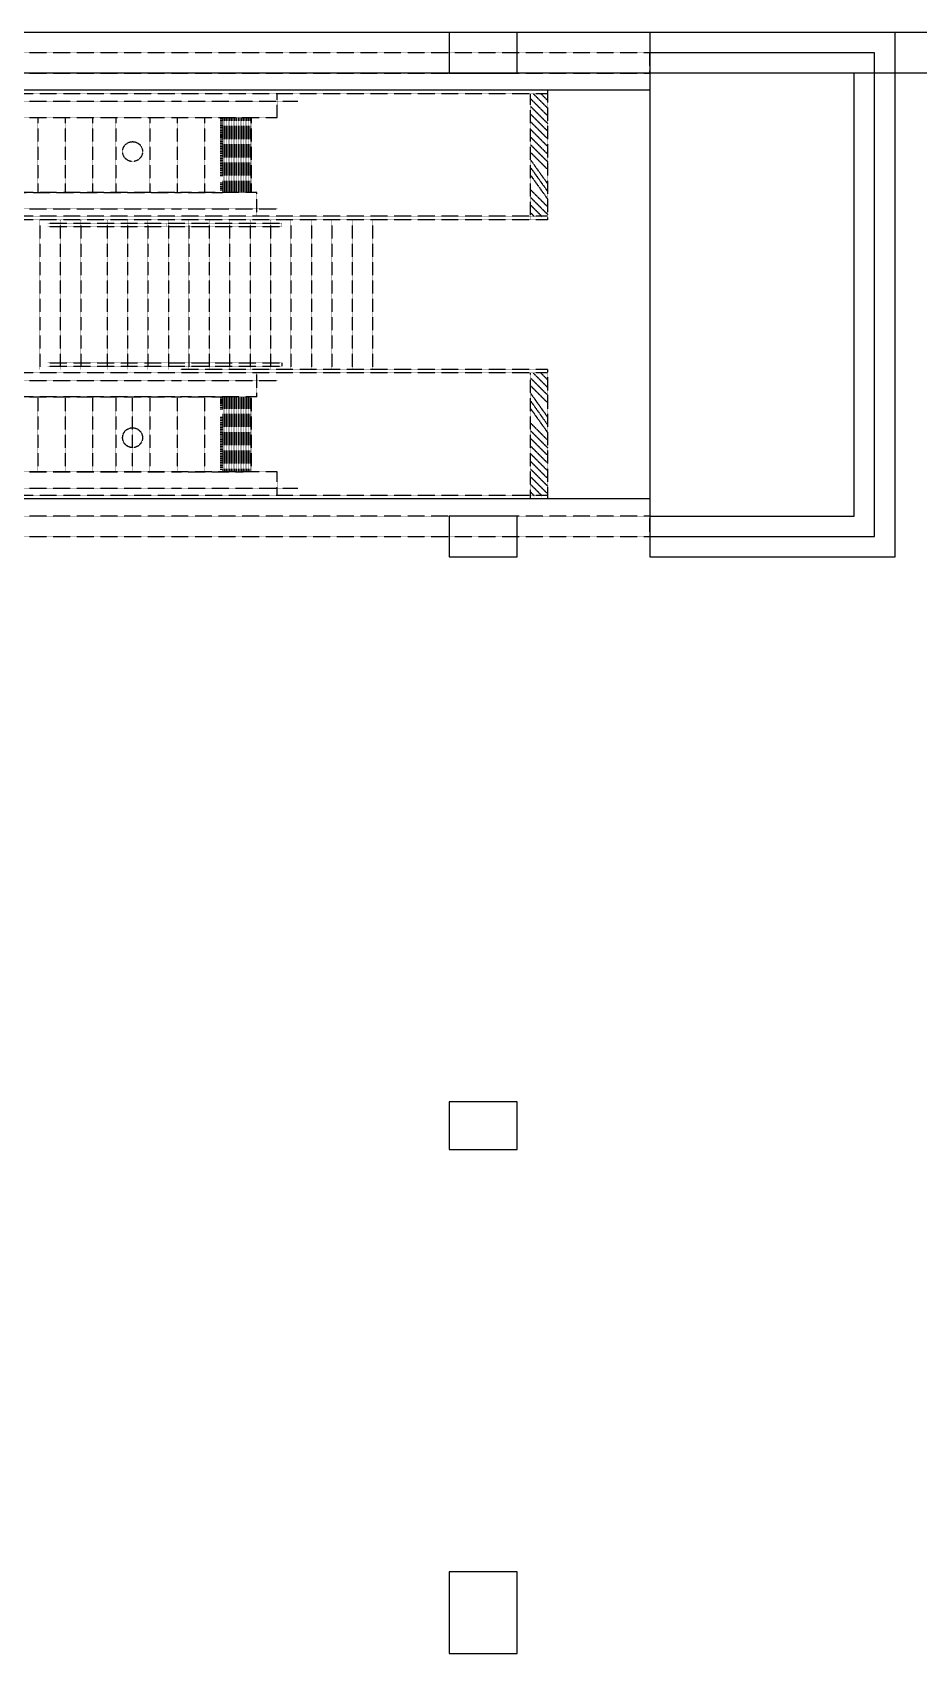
# Model space of a CAD drawing. Header units: metres. Extents: x -107920 to 223280, y -14950 to 38746.
# Drawn here: x 58121 to 71135, y 9950 to 33750 of the extents above; entities that cross this region are included whole.
import ezdxf

# ---------------------------------------------------------------- set-up
doc = ezdxf.new("R2010")
doc.units = ezdxf.units.M
doc.linetypes.add('DASH', pattern=[0.35, 0.25, -0.1])
for name, color, linetype in [('06A_结构柱', 4, 'Continuous'), ('07_结构墙体', 4, 'Continuous'), ('07A_结构墙', 5, 'Continuous'), ('0BV3', 3, 'Continuous'), ('10A_扶手栏杆', 220, 'Continuous'), ('10A_楼梯', 85, 'Continuous'), ('10A_自动扶梯', 190, 'Continuous'), ('HATCH', 8, 'Continuous')]:
    doc.layers.add(name, color=color, linetype=linetype)

msp = doc.modelspace()

# ---------------------------------------------------------------- linework, layer by layer
at = {"layer": '06A_结构柱'}
for p, q in [((65240, 33750, 0), (64240, 33750, 0)), ((64240, 33750, 0), (64240, 33150, 0)), ((65240, 33150, 0), (65240, 33750, 0)), ((64240, 33150, 0), (65240, 33150, 0)), ((65240, 26650, 0), (64240, 26650, 0)), ((64240, 26650, 0), (64240, 26050, 0)), ((65240, 26050, 0), (65240, 26650, 0)), ((64240, 26050, 0), (65240, 26050, 0)), ((65240, 18050, 0), (64240, 18050, 0)), ((64240, 18050, 0), (64240, 17350, 0)), ((65240, 17350, 0), (65240, 18050, 0)), ((64240, 17350, 0), (65240, 17350, 0)), ((65240, 11150, 0), (64240, 11150, 0)), ((64240, 11150, 0), (64240, 9950, 0)), ((65240, 9950, 0), (65240, 11150, 0)), ((64240, 9950, 0), (65240, 9950, 0))]:
    msp.add_line(p, q, dxfattribs=at)
at = {"layer": '07_结构墙体', "color": 8, "linetype": 'DASH'}
for p, q in [((67189, 33450), (56120, 33450)), ((67189, 33150), (67189, 33450)), ((56120, 33150), (67189, 33150)), ((67189, 26650), (56120, 26650)), ((67189, 26350), (67189, 26650)), ((56120, 26350), (67189, 26350))]:
    msp.add_line(p, q, dxfattribs=at)
at = {"layer": '07A_结构墙'}
for p, q in [((77910, 33750), (55970, 33750)), ((77910, 33150), (55970, 33150))]:
    msp.add_line(p, q, dxfattribs=at)
at = {"layer": '0BV3', "color": 252, "linetype": 'DASH'}
for p, q in [((61335, 32500, 0), (61335, 31400, 0)), ((61335, 28400, 0), (61335, 27300, 0))]:
    msp.add_line(p, q, dxfattribs=at)
at = {"layer": '10A_扶手栏杆', "color": 252, "linetype": 'DASH', "lineweight": -2, "extrusion": (-3.1856e-10, -0.000307493, 1)}
for p, q in [((58345, 30950, 0), (61786, 30950, 0)), ((58345, 30900, 0), (61786, 30900, 0)), ((58345, 28900, 0), (61786, 28900, 0)), ((58345, 28850, 0), (61786, 28850, 0))]:
    msp.add_line(p, q, dxfattribs=at)
at = {"layer": '10A_扶手栏杆', "color": 252, "linetype": 'DASH', "lineweight": -2}
for p, q in [((61786, 30950, 0), (61786, 30900, 0)), ((61786, 28900, 0), (61786, 28850, 0))]:
    msp.add_line(p, q, dxfattribs=at)
at = {"layer": '10A_楼梯', "color": 252}
for p, q in [((67189, 33750, 0), (67189, 26050, 0)), ((70789, 33750, 0), (67189, 33750, 0)), ((67189, 33750, 0), (67189, 26050, 0)), ((70789, 33750, 0), (67189, 33750, 0)), ((70789, 26050, 0), (70789, 33750, 0)), ((70789, 26050, 0), (70789, 33750, 0)), ((70489, 33450, 0), (67189, 33450, 0)), ((70489, 33450, 0), (67189, 33450, 0)), ((70489, 26350, 0), (70489, 33450, 0)), ((70489, 26350, 0), (70489, 33450, 0)), ((70189, 33150, 0), (67189, 33150, 0)), ((70189, 33150, 0), (67189, 33150, 0)), ((70189, 26650, 0), (70189, 33150, 0)), ((70189, 26650, 0), (70189, 33150, 0)), ((67189, 32900, 0), (19990, 32900, 0)), ((67189, 32900, 0), (19990, 32900, 0)), ((67189, 26900, 0), (56120, 26900, 0)), ((67189, 26900, 0), (56120, 26900, 0)), ((67189, 26650, 0), (70189, 26650, 0)), ((67189, 26650, 0), (70189, 26650, 0)), ((67189, 26350, 0), (70489, 26350, 0)), ((67189, 26350, 0), (70489, 26350, 0)), ((67189, 26050, 0), (70789, 26050, 0)), ((67189, 26050, 0), (70789, 26050, 0))]:
    msp.add_line(p, q, dxfattribs=at)
at = {"layer": '10A_楼梯', "color": 252, "linetype": 'DASH', "lineweight": -2, "extrusion": (-3.1856e-10, -0.000307493, 1)}
for p, q in [((58230, 31000, 0), (58230, 28800, 0)), ((58230, 31000, 0), (58230, 28800, 0)), ((58530, 31000, 0), (58530, 28800, 0)), ((58830, 31000, 0), (58830, 28800, 0)), ((59217, 31000, 0), (59217, 28800, 0)), ((59517, 31000, 0), (59517, 28800, 0)), ((59817, 31000, 0), (59817, 28800, 0)), ((60086, 30950, 0), (60086, 30900, 0)), ((60117, 31000, 0), (60117, 28800, 0)), ((60417, 31000, 0), (60417, 28800, 0)), ((60717, 31000, 0), (60717, 28800, 0)), ((61017, 31000, 0), (61017, 28800, 0)), ((61317, 31000, 0), (61317, 28800, 0)), ((61617, 31000, 0), (61617, 28800, 0)), ((61917, 31000, 0), (61917, 28800, 0)), ((62217, 31000, 0), (62217, 28800, 0)), ((62517, 31000, 0), (62517, 28800, 0)), ((62817, 31000, 0), (62817, 28800, 0)), ((63117, 31000, 0), (63117, 28800, 0))]:
    msp.add_line(p, q, dxfattribs=at)
at = {"layer": '10A_自动扶梯', "color": 252, "linetype": 'DASH'}
for p, q in [((60297, 32850, 0), (56120, 32850, 0)), ((65687, 32900, 0), (60297, 32900, 0)), ((65687, 32850, 0), (60297, 32850, 0)), ((61715, 32500, 0), (61715, 32850, 0)), ((65437, 31000, 0), (65437, 32850, 0)), ((65687, 32900, 0), (65687, 31000, 0)), ((56120, 32740, 0), (60297, 32740, 0)), ((60297, 32740, 0), (62019, 32740, 0)), ((56120, 32500, 0), (61715, 32500, 0)), ((58202, 32500, 0), (58202, 31400, 0)), ((58602, 32500, 0), (58602, 31400, 0)), ((59002, 32500, 0), (59002, 31400, 0)), ((59346, 32500, 0), (59346, 31400, 0)), ((59846, 32500, 0), (59846, 31400, 0)), ((60246, 32500, 0), (60246, 31400, 0)), ((60646, 32500, 0), (60646, 31400, 0)), ((60297, 31400, 0), (56120, 31400, 0)), ((57031, 31400, 0), (60297, 31400, 0)), ((60297, 31400, 0), (60916, 31400, 0)), ((61415, 31400, 0), (60297, 31400, 0)), ((61415, 31050, 0), (61415, 31400, 0)), ((56120, 31160, 0), (60297, 31160, 0)), ((60297, 31050, 0), (56120, 31050, 0)), ((60297, 31000, 0), (56120, 31000, 0)), ((60297, 31160, 0), (61719, 31160, 0)), ((65687, 31050, 0), (60297, 31050, 0)), ((65687, 31000, 0), (60297, 31000, 0)), ((65687, 28800, 0), (60297, 28800, 0)), ((65687, 28800, 0), (65687, 26900, 0)), ((65687, 28750, 0), (56120, 28750, 0)), ((56120, 28640, 0), (60297, 28640, 0)), ((60297, 28640, 0), (61719, 28640, 0)), ((61415, 28400, 0), (61415, 28750, 0)), ((65437, 26900, 0), (65437, 28750, 0)), ((56120, 28400, 0), (60297, 28400, 0)), ((60297, 28400, 0), (56120, 28400, 0)), ((58202, 28400, 0), (58202, 27300, 0)), ((58602, 28400, 0), (58602, 27300, 0)), ((59002, 28400, 0), (59002, 27300, 0)), ((59346, 28400, 0), (59346, 27300, 0)), ((59587, 28400, 0), (59587, 27300, 0)), ((59846, 28400, 0), (59846, 27300, 0)), ((60246, 28400, 0), (60246, 27300, 0)), ((60297, 28400, 0), (60915, 28400, 0)), ((61415, 28400, 0), (60297, 28400, 0)), ((60646, 28400, 0), (60646, 27300, 0)), ((56120, 27300, 0), (60297, 27300, 0)), ((61715, 27300, 0), (56120, 27300, 0)), ((60297, 27300, 0), (61216, 27300, 0)), ((61715, 26950, 0), (61715, 27300, 0)), ((56120, 27060, 0), (60297, 27060, 0)), ((60297, 26950, 0), (56120, 26950, 0)), ((60297, 26900, 0), (56120, 26900, 0)), ((60297, 27060, 0), (62019, 27060, 0)), ((65687, 26950, 0), (60297, 26950, 0)), ((65687, 26900, 0), (60297, 26900, 0))]:
    msp.add_line(p, q, dxfattribs=at)
for centre in [(59592, 32000, 0), (59592, 27800, 0)]:
    msp.add_circle(centre, 146, dxfattribs=at)
at = {"layer": 'HATCH', "color": 252, "linetype": 'DASH'}
for p, q in [((65474, 32850, 0), (65687, 32637, 0)), ((65586, 32850, 0), (65687, 32749, 0)), ((65437, 32774, 0), (65687, 32524, 0)), ((65437, 32662, 0), (65687, 32412, 0)), ((60878, 32485, 0), (60920, 32485, 0)), ((60878, 32460, 0), (60920, 32460, 0)), ((60878, 32435, 0), (60920, 32435, 0)), ((60878, 32410, 0), (60920, 32410, 0)), ((60878, 32385, 0), (60920, 32385, 0)), ((60920, 31400, 0), (60920, 32500, 0)), ((60945, 31400, 0), (60945, 32500, 0)), ((60970, 31400, 0), (60970, 32500, 0)), ((60995, 31400, 0), (60995, 32500, 0)), ((61020, 31400, 0), (61020, 32500, 0)), ((61045, 31400, 0), (61045, 32500, 0)), ((61070, 31400, 0), (61070, 32500, 0)), ((61095, 31400, 0), (61095, 32500, 0)), ((61120, 31400, 0), (61120, 32500, 0)), ((61145, 31400, 0), (61145, 32500, 0)), ((61170, 31400, 0), (61170, 32500, 0)), ((61195, 31400, 0), (61195, 32500, 0)), ((61220, 31400, 0), (61220, 32500, 0)), ((61245, 31400, 0), (61245, 32500, 0)), ((61270, 31400, 0), (61270, 32500, 0)), ((61295, 31400, 0), (61295, 32500, 0)), ((61320, 31400, 0), (61320, 32500, 0)), ((65437, 32550, 0), (65687, 32300, 0)), ((65437, 32438, 0), (65687, 32188, 0)), ((60878, 32360, 0), (60920, 32360, 0)), ((60878, 32335, 0), (60920, 32335, 0)), ((60878, 32310, 0), (60920, 32310, 0)), ((60878, 32285, 0), (60920, 32285, 0)), ((60878, 32260, 0), (60920, 32260, 0)), ((60878, 32250, 0), (60920, 32250, 0)), ((60878, 32235, 0), (60920, 32235, 0)), ((60878, 32225, 0), (60920, 32225, 0)), ((60878, 32210, 0), (60920, 32210, 0)), ((60878, 32200, 0), (60920, 32200, 0)), ((60878, 32175, 0), (60920, 32175, 0)), ((60878, 32150, 0), (60920, 32150, 0)), ((65437, 32325, 0), (65687, 32075, 0)), ((65437, 32213, 0), (65687, 31963, 0)), ((60878, 32125, 0), (60920, 32125, 0)), ((60878, 32100, 0), (60920, 32100, 0)), ((60878, 32075, 0), (60920, 32075, 0)), ((60878, 32050, 0), (60920, 32050, 0)), ((60878, 32025, 0), (60920, 32025, 0)), ((60878, 32000, 0), (60920, 32000, 0)), ((60878, 31975, 0), (60920, 31975, 0)), ((60878, 31950, 0), (60920, 31950, 0)), ((60878, 31925, 0), (60920, 31925, 0)), ((60878, 31900, 0), (60920, 31900, 0)), ((65437, 32101, 0), (65687, 31851, 0)), ((65437, 31989, 0), (65687, 31739, 0)), ((60878, 31875, 0), (60920, 31875, 0)), ((60878, 31850, 0), (60920, 31850, 0)), ((60878, 31825, 0), (60920, 31825, 0)), ((60878, 31800, 0), (60920, 31800, 0)), ((60878, 31775, 0), (60920, 31775, 0)), ((60878, 31750, 0), (60920, 31750, 0)), ((60878, 31725, 0), (60920, 31725, 0)), ((60878, 31700, 0), (60920, 31700, 0)), ((60878, 31675, 0), (60920, 31675, 0)), ((65437, 31876, 0), (65687, 31526, 0)), ((65437, 31764, 0), (65687, 31414, 0)), ((60878, 31650, 0), (60920, 31650, 0)), ((60878, 31540, 0), (60920, 31540, 0)), ((60878, 31515, 0), (60920, 31515, 0)), ((60878, 31490, 0), (60920, 31490, 0)), ((60878, 31465, 0), (60920, 31465, 0)), ((60878, 31440, 0), (60920, 31440, 0)), ((65437, 31652, 0), (65687, 31302, 0)), ((65437, 31440, 0), (65687, 31190, 0)), ((65437, 31327, 0), (65687, 31077, 0)), ((65437, 31215, 0), (65602, 31050, 0)), ((65437, 31103, 0), (65490, 31050, 0)), ((65437, 28674, 0), (65687, 28424, 0)), ((65437, 28562, 0), (65687, 28312, 0)), ((65474, 28750, 0), (65687, 28537, 0)), ((65586, 28750, 0), (65687, 28649, 0)), ((60878, 28385, 0), (60920, 28385, 0)), ((60878, 28360, 0), (60920, 28360, 0)), ((60878, 28350, 0), (60920, 28350, 0)), ((60878, 28335, 0), (60920, 28335, 0)), ((60878, 28325, 0), (60920, 28325, 0)), ((60920, 27300, 0), (60920, 28400, 0)), ((60945, 27300, 0), (60945, 28400, 0)), ((60970, 27300, 0), (60970, 28400, 0)), ((60995, 27300, 0), (60995, 28400, 0)), ((61020, 27300, 0), (61020, 28400, 0)), ((61045, 27300, 0), (61045, 28400, 0)), ((61070, 27300, 0), (61070, 28400, 0)), ((61095, 27300, 0), (61095, 28400, 0)), ((61120, 27300, 0), (61120, 28400, 0)), ((61145, 27300, 0), (61145, 28400, 0)), ((61170, 27300, 0), (61170, 28400, 0)), ((61195, 27300, 0), (61195, 28400, 0)), ((61220, 27300, 0), (61220, 28400, 0)), ((61245, 27300, 0), (61245, 28400, 0)), ((61270, 27300, 0), (61270, 28400, 0)), ((61295, 27300, 0), (61295, 28400, 0)), ((61320, 27300, 0), (61320, 28400, 0)), ((65437, 28450, 0), (65687, 28100, 0)), ((65437, 28338, 0), (65687, 27988, 0)), ((60878, 28310, 0), (60920, 28310, 0)), ((60878, 28300, 0), (60920, 28300, 0)), ((60878, 28275, 0), (60920, 28275, 0)), ((60878, 28250, 0), (60920, 28250, 0)), ((60878, 28225, 0), (60920, 28225, 0)), ((60878, 28100, 0), (60920, 28100, 0)), ((65437, 28225, 0), (65687, 27875, 0)), ((60878, 28075, 0), (60920, 28075, 0)), ((60878, 28050, 0), (60920, 28050, 0)), ((60878, 28025, 0), (60920, 28025, 0)), ((60878, 28000, 0), (60920, 28000, 0)), ((60878, 27975, 0), (60920, 27975, 0)), ((60878, 27950, 0), (60920, 27950, 0)), ((60878, 27925, 0), (60920, 27925, 0)), ((60878, 27900, 0), (60920, 27900, 0)), ((60878, 27875, 0), (60920, 27875, 0)), ((60878, 27850, 0), (60920, 27850, 0)), ((65437, 28013, 0), (65687, 27763, 0)), ((65437, 27901, 0), (65687, 27651, 0)), ((60878, 27825, 0), (60920, 27825, 0)), ((60878, 27800, 0), (60920, 27800, 0)), ((60878, 27775, 0), (60920, 27775, 0)), ((60878, 27750, 0), (60920, 27750, 0)), ((60878, 27725, 0), (60920, 27725, 0)), ((60878, 27700, 0), (60920, 27700, 0)), ((60878, 27675, 0), (60920, 27675, 0)), ((60878, 27650, 0), (60920, 27650, 0)), ((60878, 27625, 0), (60920, 27625, 0)), ((65437, 27789, 0), (65687, 27539, 0)), ((65437, 27676, 0), (65687, 27426, 0)), ((60878, 27600, 0), (60920, 27600, 0)), ((60878, 27575, 0), (60920, 27575, 0)), ((60878, 27550, 0), (60920, 27550, 0)), ((60878, 27525, 0), (60920, 27525, 0)), ((60878, 27500, 0), (60920, 27500, 0)), ((60878, 27490, 0), (60920, 27490, 0)), ((60878, 27465, 0), (60920, 27465, 0)), ((60878, 27440, 0), (60920, 27440, 0)), ((60878, 27415, 0), (60920, 27415, 0)), ((60878, 27390, 0), (60920, 27390, 0)), ((65437, 27564, 0), (65687, 27314, 0)), ((65437, 27452, 0), (65687, 27202, 0)), ((60878, 27365, 0), (60920, 27365, 0)), ((60878, 27340, 0), (60920, 27340, 0)), ((65437, 27340, 0), (65687, 27090, 0)), ((65437, 27227, 0), (65687, 26977, 0)), ((65437, 27115, 0), (65602, 26950, 0)), ((65437, 27003, 0), (65490, 26950, 0))]:
    msp.add_line(p, q, dxfattribs=at)

doc.saveas('drawing.dxf')
